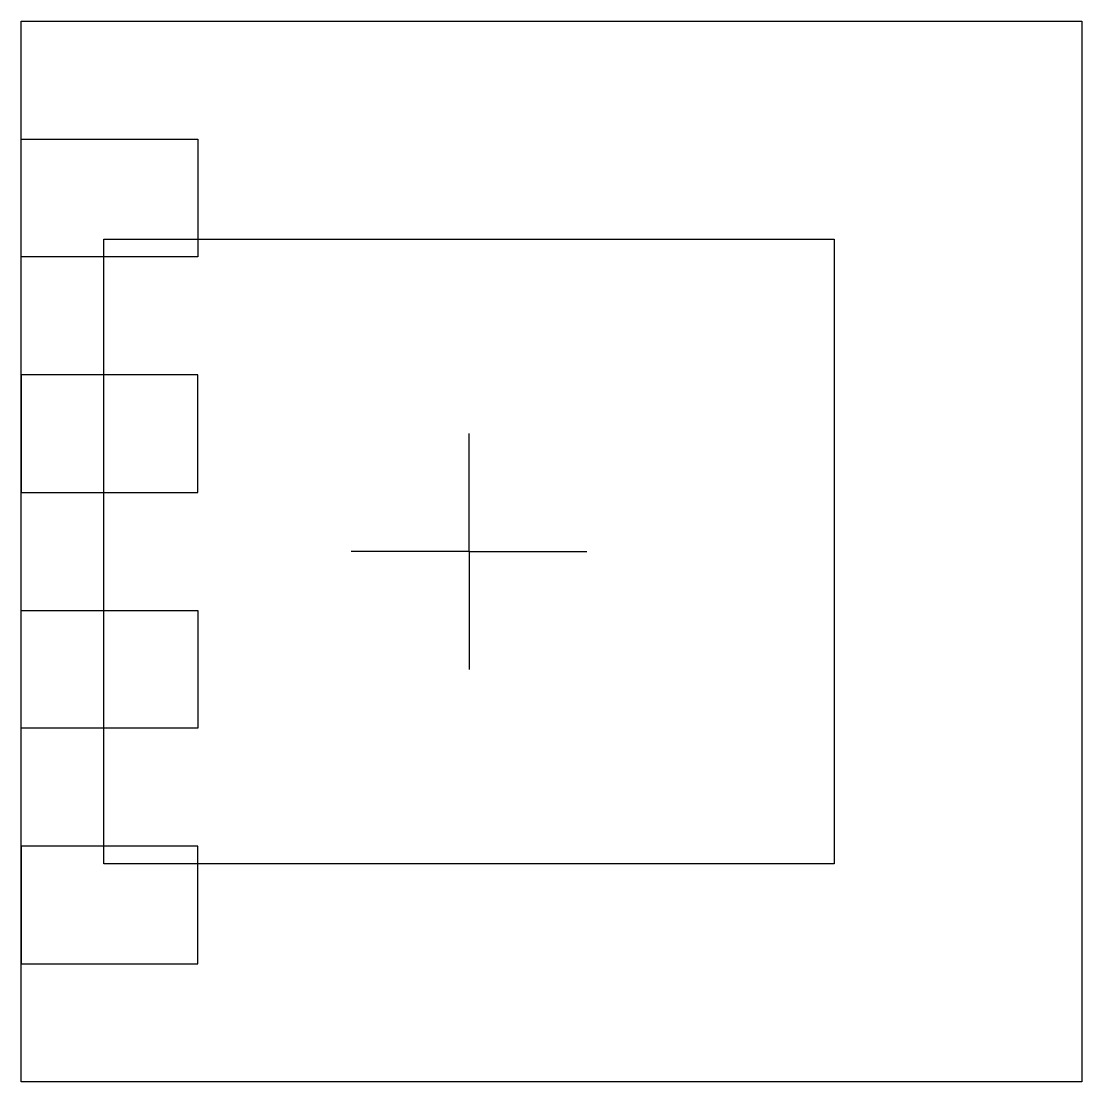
# Model space of a CAD drawing. Extents: x 0 to 9, y -41.49 to -32.49.
import ezdxf

# ---------------------------------------------------------------- set-up
doc = ezdxf.new("R2010")
doc.units = 0
doc.layers.get('0').update_dxf_attribs({"linetype": 'continuous'})

# ---------------------------------------------------------------- blocks, each defined once
blk = doc.blocks.new('SKETCH005')
at = {"color": 7}
for p, q in [((0, -41.49), (0, -32.49)), ((0, -32.49), (9, -32.49)), ((9, -32.49), (9, -41.49)), ((0, -34.49), (0, -33.49)), ((0, -33.49), (1.5, -33.49)), ((1.5, -33.49), (1.5, -34.49)), ((0.7, -39.64), (0.7, -34.34)), ((0.7, -34.34), (6.9, -34.34)), ((6.9, -34.34), (6.9, -39.64)), ((1.5, -34.49), (0, -34.49)), ((1.5, -35.49), (0, -35.49)), ((0, -35.49), (0, -36.49)), ((1.5, -36.49), (1.5, -35.49)), ((3.8, -36.99), (3.8, -35.99)), ((0, -36.49), (1.5, -36.49)), ((3.8, -36.99), (2.8, -36.99)), ((3.8, -36.99), (4.8, -36.99)), ((3.8, -36.99), (3.8, -37.99)), ((0, -38.49), (0, -37.49)), ((0, -37.49), (1.5, -37.49)), ((1.5, -37.49), (1.5, -38.49)), ((1.5, -38.49), (0, -38.49)), ((0, -39.49), (0, -40.49)), ((1.5, -39.49), (0, -39.49)), ((1.5, -40.49), (1.5, -39.49)), ((6.9, -39.64), (0.7, -39.64)), ((0, -40.49), (1.5, -40.49)), ((9, -41.49), (0, -41.49))]:
    blk.add_line(p, q, dxfattribs=at)

msp = doc.modelspace()

# ---------------------------------------------------------------- block references
at = {"color": 7}
msp.add_blockref('SKETCH005', (0, 0), dxfattribs=at)

doc.saveas('drawing.dxf')
